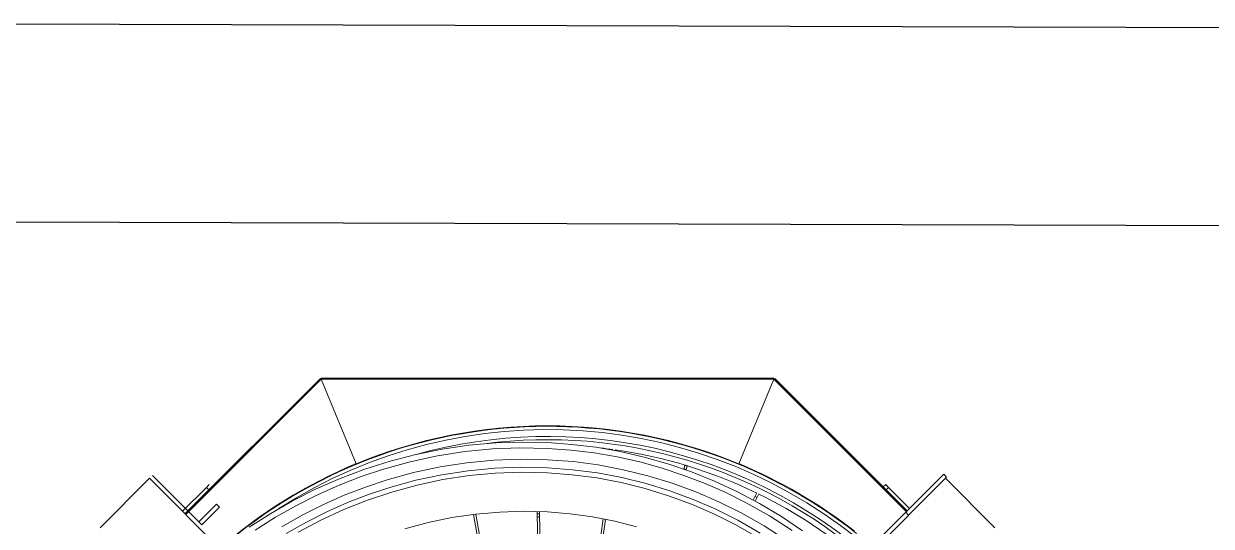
# Model space of a CAD drawing. Header units: millimetres. Extents: x 7703 to 14147, y -5820 to 95.
# Drawn here: x 10720 to 10839.9, y -3109.4 to -3058.7 of the extents above; entities that cross this region are included whole.
import ezdxf

# ---------------------------------------------------------------- set-up
doc = ezdxf.new("R2010")
doc.units = ezdxf.units.MM
doc.layers.add('Kıtc-002 Çizgi', color=7, linetype='Continuous')
doc.layers.add('Layer2', color=4, linetype='Continuous')

# ---------------------------------------------------------------- blocks, each defined once
blk = doc.blocks.new('A$C55C01664')
at = {"layer": 'Layer2', "lineweight": 15}
for p, q in [((-2638.7, -561.4), (-2366.8, -289.4)), ((-1835.1, -561.4), (-2107.1, -289.4)), ((-2295.4, -519.9), (-2285.1, -446.1)), ((-2293.1, -520.4), (-2282.8, -446.5)), ((-2228.7, -527.8), (-2230.1, -453.1)), ((-2226.4, -527.8), (-2227.7, -453.2)), ((-2164.4, -525.2), (-2177.5, -451.6)), ((-2162.1, -524.8), (-2175.1, -451.4)), ((-2598.6, -527), (-2564.1, -492.5)), ((-2688.6, -511.4), (-2638.7, -561.4)), ((-1887.9, -514.4), (-1905.8, -532.2)), ((-1885, -517.3), (-1887.9, -514.4)), ((-1835.1, -561.4), (-1785.2, -511.4)), ((-2601.5, -524.1), (-2639.9, -562.5)), ((-2598.6, -527), (-2637, -565.4)), ((-2601.5, -524.1), (-2598.6, -527)), ((-1871.7, -524.7), (-2008.4, -661.4)), ((-1870.9, -525.6), (-2007.6, -662.2)), ((-1885, -517.3), (-1902.9, -535.2)), ((-1838, -564.3), (-1885, -517.3)), ((-2602.5, -531), (-2581.3, -552.2)), ((-2466.3, -662.2), (-2600, -528.5)), ((-2465.4, -661.4), (-2599.2, -527.6)), ((-2450.3, -545.5), (-2446.7, -538.2)), ((-2448.2, -546.5), (-2444.7, -539.3)), ((-1905.8, -532.2), (-1902.9, -535.2)), ((-1892.5, -552.2), (-1868.4, -528.1)), ((-2578.8, -549.7), (-2581.3, -552.2)), ((-2448.6, -542), (-2446.5, -543)), ((-1895, -549.7), (-1892.5, -552.2)), ((-2639.9, -562.5), (-2637, -565.4)), ((-2581.3, -552.2), (-2578.4, -555.1)), ((-2575.9, -552.6), (-2578.4, -555.1)), ((-1895.5, -555.1), (-1892.5, -552.2)), ((-1895.5, -555.1), (-1895.5, -555.1)), ((-2377.8, -573.6), (-2376.6, -569.7)), ((-2377.8, -573.6), (-2375.5, -574.3)), ((-2376.8, -570.3), (-2374.5, -571)), ((-2375.5, -574.3), (-2374.4, -570.5)), ((-1838, -564.3), (-1838, -564.3)), ((-2430.1, -576.1), (-2465.4, -661.4)), ((-2465.4, -661.4), (-2430.1, -576.1)), ((-2008.4, -661.4), (-2043.7, -576.1)), ((-2043.7, -576.1), (-2008.4, -661.4)), ((-2305.2, -590.1), (-2305, -589.2)), ((-2302.8, -590.4), (-2302.7, -589.6)), ((-2466.3, -662.2), (-2466.3, -662.2)), ((-2008.4, -661.4), (-2465.4, -661.4)), ((-2465.4, -662.2), (-2465.4, -662.5)), ((-2008.4, -662.5), (-2465.4, -662.5)), ((-2008.4, -662.5), (-2008.4, -662.2)), ((-2007.6, -662.2), (-2007.6, -662.2))]:
    blk.add_line(p, q, dxfattribs=at)
at = {"layer": 'Layer2', "lineweight": 15, "flags": 128}
for points in [[(-2092.9, -510.3), (-2116.6, -516.6), (-2140.5, -521.6), (-2164.5, -525.2), (-2188.7, -527.3), (-2212.8, -528.1), (-2236.9, -527.5), (-2259.8, -525.6), (-2282.4, -522.4), (-2304.8, -518.1), (-2326.8, -512.5)], [(-1973.2, -505.7), (-1993.6, -517.2), (-2014, -527.5), (-2035, -536.8), (-2056.2, -545), (-2077.8, -552.2), (-2103.9, -559.4), (-2130.3, -565), (-2156.9, -569), (-2183.6, -571.6), (-2210.3, -572.5), (-2236.9, -572), (-2262.2, -570), (-2287.3, -566.7), (-2312.1, -562), (-2336.5, -556), (-2360.5, -548.6), (-2384, -540), (-2406.9, -530.1), (-2429.2, -519), (-2451.7, -506.1)], [(-1985.3, -507), (-2008.1, -519.1), (-2031.4, -529.9), (-2055.3, -539.3), (-2079.6, -547.5), (-2105.4, -554.5), (-2131.4, -560.1), (-2157.7, -564.1), (-2184.1, -566.6), (-2210.6, -567.5), (-2236.9, -567), (-2261.9, -565), (-2286.7, -561.7), (-2311.3, -557), (-2335.4, -551.1), (-2359.1, -543.8), (-2382.4, -535.2), (-2405, -525.4), (-2427, -514.4), (-2449.3, -501.7)], [(-2494.4, -508.3), (-2473.1, -522.7), (-2451.1, -535.9), (-2428.6, -547.8), (-2405.6, -558.4), (-2382.2, -567.8), (-2358.4, -575.9), (-2334.4, -582.8), (-2310.2, -588.3), (-2285.8, -592.6), (-2261.4, -595.6), (-2237, -597.4), (-2212.7, -597.9), (-2185, -597), (-2157.6, -594.7), (-2130.6, -590.8), (-2104, -585.4), (-2078, -578.7), (-2052.5, -570.6), (-2027.6, -561.2), (-2003.5, -550.6), (-1980.1, -538.8), (-1957.5, -525.9), (-1935.8, -511.9)], [(-1941.7, -508.9), (-1962.3, -522), (-1983.5, -534), (-2004.8, -544.8), (-2026.6, -554.4), (-2048.7, -563.1), (-2071.2, -570.6), (-2098.4, -578.1), (-2125.8, -584), (-2153.5, -588.3), (-2181.3, -591), (-2209.1, -592), (-2236.9, -591.5), (-2260.5, -589.8), (-2284, -586.9), (-2307.3, -582.9), (-2330.2, -577.8), (-2352.8, -571.5), (-2374.7, -564.3), (-2396.1, -556.1), (-2417.1, -546.9), (-2437.5, -536.7), (-2461.1, -523.3), (-2483.8, -508.6)], [(-1968.7, -512.5), (-1989.4, -524.2), (-2010.2, -534.7), (-2031.5, -544.2), (-2053.1, -552.5), (-2075.1, -559.9), (-2101.6, -567.1), (-2128.4, -572.9), (-2155.5, -577), (-2182.6, -579.6), (-2209.8, -580.7), (-2236.9, -580.1), (-2262.7, -578.2), (-2288.2, -574.8), (-2313.4, -570), (-2338.3, -563.9), (-2362.7, -556.4), (-2386.6, -547.7), (-2409.9, -537.6), (-2432.6, -526.4), (-2455.6, -513.3), (-2477.8, -498.9)], [(-2465.4, -661.4), (-2465.4, -661.8), (-2465.4, -662.2)], [(-2008.4, -662.2), (-2008.4, -661.8), (-2008.4, -661.4)]]:
    blk.add_lwpolyline(points, dxfattribs=at)
at = {"layer": 'Layer2', "lineweight": 15}
for centre, radius, start, end in [((-2236.9, -109.6), 485.3, 229.1706, 243.9141), ((-2236.9, -109.6), 500.9, 229.0406, 302.7896), ((-2236.9, -109.6), 494, 229.0969, 285.5832), ((-2236.9, -109.6), 490.7, 229.1247, 277.4596), ((-2236.9, -109.6), 504.2, 231.7611, 310.986), ((-2239.1, -107.5), 507.7, 292.6306, 311.0132), ((-2234.8, -107.5), 507.7, 232.135, 247.3694), ((-2236.9, -109.6), 412.8, 271.1222, 271.4489), ((-2236.9, -109.6), 416.1, 271.122, 271.4458), ((-2236.9, -109.6), 485.3, 244.1919, 261.9141), ((-2236.9, -106.6), 507.7, 247.6306, 292.3694), ((-2236.9, -109.6), 485.3, 262.1919, 263.6822)]:
    blk.add_arc(centre, radius, start, end, dxfattribs=at)

msp = doc.modelspace()

# ---------------------------------------------------------------- linework, layer by layer
at = {"layer": 'Kıtc-002 Çizgi'}
for p, q in [((10718.4, -3058.72), (11382.4, -3060.72)), ((10718.34, -3078.72), (11382.34, -3080.72))]:
    msp.add_line(p, q, dxfattribs=at)

# ---------------------------------------------------------------- block references
at = {"xscale": 0.09999999999854481, "yscale": 0.09999999999854481, "zscale": 0.09999999999854481, "rotation": 180}
msp.add_blockref('A$C55C01664', (10549.18, -3160.74), dxfattribs=at)

doc.saveas('drawing.dxf')
